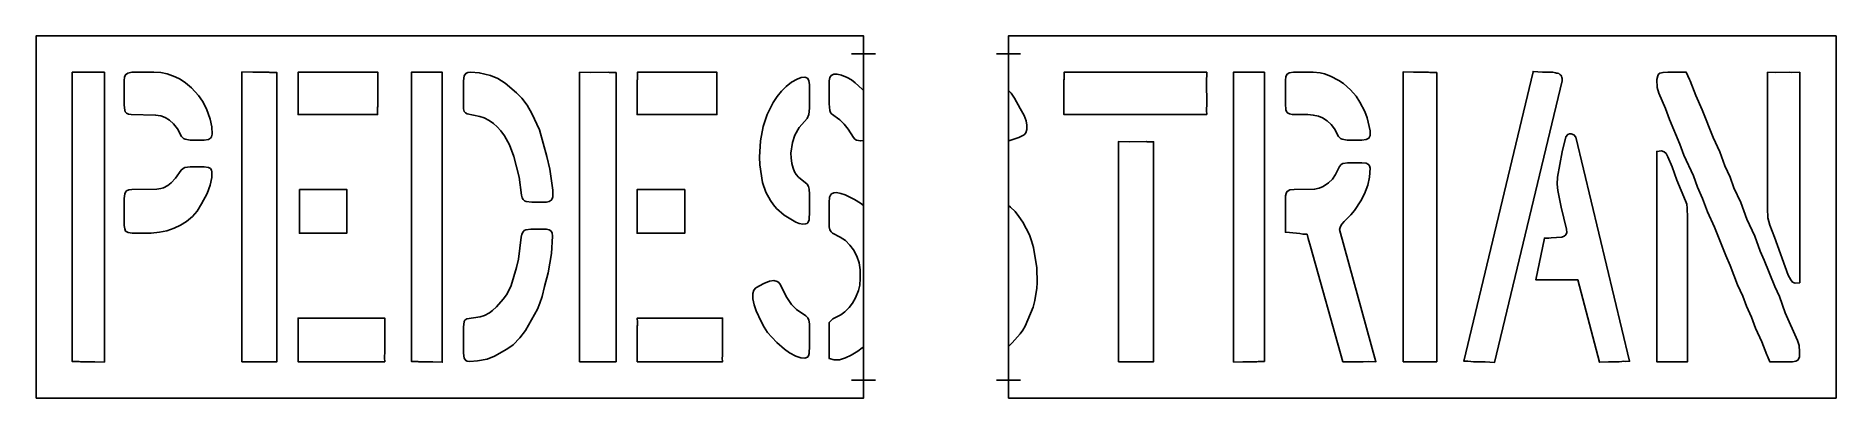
# Model space of a CAD drawing. Header units: inches. Extents: x 0 to 149, y 0 to 30.
import ezdxf

# ---------------------------------------------------------------- set-up
doc = ezdxf.new("R2010")
doc.units = ezdxf.units.IN
doc.header["$MEASUREMENT"] = 0
doc.layers.add('CUT', color=1, linetype='Continuous')
doc.layers.add('REG', color=5, linetype='Continuous')

msp = doc.modelspace()

# ---------------------------------------------------------------- linework, layer by layer
at = {"layer": 'CUT'}
for points in [[(0, 0), (68.5, 0), (68.5, 30), (0, 30)], [(80.5, 0), (149, 0), (149, 30), (80.5, 30)], [(4.86, 3), (3.67, 3), (3.57, 3.02), (3, 3.02), (3, 3.02), (3, 26.99), (3.72, 26.99), (3.76, 26.99), (5.32, 26.99), (5.67, 26.99), (5.67, 3.87), (5.66, 3.33), (5.66, 2.98), (5.66, 2.98)], [(10.33, 23.37), (9.9, 23.45), (7.89, 23.5), (7.66, 23.53), (7.48, 23.61), (7.39, 23.72), (7.34, 23.86), (7.3, 24.28), (7.3, 26.31), (7.33, 26.6), (7.41, 26.79), (7.59, 26.93), (7.93, 26.99), (9.76, 26.99), (10.34, 26.96), (10.85, 26.85), (11.53, 26.61), (11.94, 26.42), (12.37, 26.13), (12.86, 25.7), (13.44, 25.08), (13.77, 24.6), (14.1, 23.96), (14.42, 23.1), (14.56, 22.47), (14.58, 21.85), (14.52, 21.64), (14.44, 21.53), (14.27, 21.43), (13.92, 21.38), (12.75, 21.38), (12.34, 21.44), (12.2, 21.51), (12.05, 21.66), (11.7, 22.3), (11.39, 22.72), (11.06, 23.02), (10.68, 23.25)], [(19.1, 3), (19.04, 3), (17.39, 3.01), (17.04, 3), (17.04, 27.02), (17.94, 27), (19.28, 26.99), (19.36, 26.98), (19.94, 26.97), (19.94, 3)], [(28.28, 24.08), (28.28, 23.83), (28.28, 23.48), (21.7, 23.48), (21.71, 23.83), (21.71, 24.36), (21.7, 24.42), (21.69, 26.24), (21.71, 26.54), (21.71, 26.64), (21.69, 27), (28.3, 27), (28.29, 24.15)], [(32.85, 3), (31.68, 3.01), (31.62, 3.02), (31.08, 3.03), (31.08, 26.99), (31.77, 26.99), (31.8, 26.99), (33.29, 26.99), (33.63, 26.99), (33.63, 2.97)], [(38.22, 26.48), (38.83, 26.1), (39.78, 25.3), (40.23, 24.84), (40.67, 24.26), (41.05, 23.58), (41.67, 22.21), (42.29, 20.02), (42.53, 18.95), (42.77, 17.21), (42.77, 16.66), (42.72, 16.51), (42.65, 16.39), (42.49, 16.29), (42.27, 16.24), (41.04, 16.23), (40.57, 16.28), (40.43, 16.35), (40.32, 16.45), (40.25, 16.59), (40.19, 16.82), (39.99, 18.3), (39.56, 20), (39.19, 20.98), (38.79, 21.72), (38.48, 22.14), (38.17, 22.48), (37.88, 22.74), (37.51, 22.99), (37.1, 23.21), (36.74, 23.34), (35.7, 23.54), (35.54, 23.63), (35.45, 23.75), (35.4, 23.96), (35.38, 24.26), (35.38, 26.28), (35.44, 26.69), (35.57, 26.88), (35.76, 26.96), (35.99, 26.99), (36.69, 26.95), (37.63, 26.72)], [(48.02, 26.98), (48.02, 3), (47.12, 3), (47.04, 3), (45.35, 3.01), (45, 3.01), (45, 26.99), (45.88, 26.98), (47.36, 26.99), (47.46, 26.97), (47.68, 26.98)], [(56.35, 23.82), (56.36, 23.48), (49.76, 23.48), (49.77, 26.33), (49.78, 26.4), (49.78, 26.65), (49.78, 27), (56.37, 27), (56.37, 24.24), (56.35, 23.94)], [(65.66, 24.39), (65.67, 26.28), (65.72, 26.56), (65.82, 26.72), (66.03, 26.83), (66.32, 26.83), (66.69, 26.75), (67.16, 26.55), (67.5, 26.36), (67.81, 26.12), (68.39, 25.6), (68.5, 25.48), (68.5, 21.34), (68.24, 21.3), (67.91, 21.37), (67.77, 21.46), (67.66, 21.58), (67.23, 22.28), (66.91, 22.68), (66.53, 23.04), (65.85, 23.54), (65.76, 23.67), (65.7, 23.83)], [(96.91, 23.48), (85.09, 23.48), (85.09, 24.36), (85.09, 26.33), (85.1, 26.41), (85.1, 26.65), (85.1, 27), (96.91, 27), (96.9, 26.14), (96.92, 24.4), (96.9, 23.82)], [(99.12, 2.96), (99.12, 26.99), (99.47, 26.99), (101.68, 26.99), (101.68, 3.03), (101.17, 3.02), (101.07, 3.01), (99.97, 3), (99.9, 3)], [(107.48, 22.3), (107.21, 22.67), (106.88, 22.98), (106.5, 23.21), (106.15, 23.35), (105.73, 23.44), (105.28, 23.48), (103.99, 23.5), (103.76, 23.54), (103.59, 23.63), (103.5, 23.74), (103.45, 23.89), (103.42, 24.37), (103.42, 26.33), (103.46, 26.62), (103.54, 26.81), (103.74, 26.94), (104.08, 26.99), (105.71, 26.99), (106.29, 26.95), (106.67, 26.86), (107.15, 26.66), (107.85, 26.31), (108.23, 26.07), (108.8, 25.54), (109.28, 25), (109.59, 24.51), (109.99, 23.75), (110.19, 23.21), (110.43, 22.14), (110.44, 21.74), (110.33, 21.53), (110.12, 21.42), (109.76, 21.38), (108.53, 21.38), (108.12, 21.44), (107.97, 21.51), (107.83, 21.66)], [(113.16, 3), (113.16, 27.02), (114.03, 27), (115.28, 26.99), (115.38, 26.98), (115.95, 26.97), (115.95, 3), (115.16, 3.01), (115.1, 3), (113.51, 3.01)], [(126.33, 26.27), (120.72, 2.94), (119.95, 2.99), (118.98, 3.01), (118.77, 3.04), (118.53, 3.05), (118.18, 3.06), (123.92, 27.04), (123.92, 27.06), (124.71, 27), (125.12, 27), (125.57, 26.99), (125.78, 26.94), (125.87, 26.93), (125.96, 26.91), (126.05, 26.88), (126.14, 26.81), (126.21, 26.75), (126.27, 26.66), (126.31, 26.57), (126.34, 26.47), (126.34, 26.37)], [(138.94, 14.17), (138.36, 15.42), (137.96, 16.53), (137.54, 17.48), (137.2, 18.4), (136.41, 20.12), (136.08, 21.04), (135.23, 23.07), (134.89, 23.99), (134.34, 25.25), (134.2, 25.74), (134.18, 26.38), (134.24, 26.71), (134.31, 26.83), (134.43, 26.91), (134.69, 26.98), (135.07, 27), (135.91, 26.99), (136.61, 27), (136.86, 26.39), (136.93, 26.28), (137.39, 25.06), (137.92, 23.87), (138.84, 21.59), (139.38, 20.4), (139.8, 19.23), (140.24, 18.29), (140.55, 17.43), (141.12, 16.19), (141.61, 14.83), (142.27, 13.41), (142.71, 12.18), (143.06, 11.41), (143.94, 9.24), (144.31, 8.41), (144.8, 7.06), (145.81, 4.78), (145.94, 4.35), (145.99, 3.84), (145.97, 3.42), (145.92, 3.27), (145.84, 3.15), (145.67, 3.05), (145.39, 3.01), (144.42, 3), (144.16, 3.01), (143.53, 2.99), (143.34, 3.46), (143.27, 3.58), (142.85, 4.67), (142.35, 5.8), (142, 6.71), (141.59, 7.6), (141.28, 8.45), (140.84, 9.39), (140.25, 10.99), (139.88, 11.82)], [(145.15, 26.99), (145.35, 26.98), (146, 26.99), (146, 9.55), (145.62, 9.52), (145.41, 9.6), (145.25, 9.8), (145.05, 10.19), (143.9, 13.34), (143.51, 14.31), (143.36, 14.93), (143.33, 15.71), (143.34, 26.99), (144, 26.98)], [(62.92, 18.53), (63.12, 18.29), (63.83, 17.71), (63.94, 17.53), (64, 17.32), (64.03, 16.89), (64.03, 15.45), (64, 14.76), (63.93, 14.57), (63.83, 14.47), (63.7, 14.42), (63.48, 14.4), (63.18, 14.45), (62.89, 14.57), (61.94, 15.14), (61.31, 15.7), (61.06, 16), (60.79, 16.37), (60.42, 17.05), (60.15, 17.86), (59.92, 19.32), (59.89, 19.95), (59.98, 21.32), (60.19, 22.51), (60.52, 23.5), (61.02, 24.49), (61.35, 24.98), (61.72, 25.43), (62.09, 25.8), (62.55, 26.16), (63, 26.43), (63.35, 26.56), (63.63, 26.59), (63.85, 26.51), (63.98, 26.31), (64.03, 25.96), (64.03, 24.01), (63.98, 23.5), (63.84, 23.17), (63.18, 22.41), (62.82, 21.79), (62.61, 21.18), (62.48, 20.29), (62.5, 19.91), (62.58, 19.42), (62.67, 19.04), (62.79, 18.75)], [(80.5, 25.48), (80.71, 25.26), (81, 24.84), (81.48, 23.98), (81.79, 23.4), (81.96, 22.98), (82.03, 22.6), (82.03, 22.24), (81.94, 21.98), (81.79, 21.82), (81.36, 21.59), (80.62, 21.35), (80.5, 21.34), (80.5, 21.34), (80.5, 25.48)], [(91.91, 21.25), (91.98, 21.24), (92.51, 21.24), (92.51, 3), (91.66, 3), (91.57, 3), (89.95, 3.01), (89.61, 3.01), (89.61, 21.26), (90.49, 21.24)], [(126.65, 13.53), (126.71, 13.72), (126.68, 14), (126.24, 15.81), (125.97, 17.2), (125.93, 17.71), (125.95, 18.29), (126.33, 20.39), (126.65, 21.65), (126.8, 21.84), (126.93, 21.89), (127.08, 21.9), (127.3, 21.81), (127.47, 21.61), (131.92, 3.05), (131.58, 3.04), (131.43, 3.05), (131.28, 3.03), (131.04, 3), (130.18, 3), (129.41, 2.97), (127.64, 9.79), (124.16, 9.79), (124.86, 13.25), (125.23, 13.26), (125.42, 13.28), (126.3, 13.34), (126.5, 13.41)], [(108.8, 3.01), (108.18, 3), (105.51, 12.55), (105.3, 13.22), (105.22, 13.57), (104.87, 13.58), (104.62, 13.63), (103.76, 13.71), (103.42, 13.74), (103.42, 16.75), (103.48, 16.96), (103.55, 17.09), (103.65, 17.18), (103.79, 17.24), (104.15, 17.28), (105.84, 17.3), (106.22, 17.38), (106.56, 17.53), (106.99, 17.83), (107.31, 18.14), (107.57, 18.51), (107.9, 19.18), (108.04, 19.34), (108.17, 19.42), (108.58, 19.5), (109.75, 19.5), (110.1, 19.46), (110.31, 19.36), (110.39, 19.25), (110.43, 19.04), (110.39, 18.29), (110.25, 17.65), (109.98, 16.92), (109.67, 16.34), (109.13, 15.53), (108.84, 15.18), (108.28, 14.64), (108.09, 14.4), (107.99, 14.2), (107.91, 13.96), (110.91, 3), (110.29, 3.02), (109.85, 3)], [(135.04, 3), (134.78, 3.01), (134.16, 3), (134.16, 20.44), (134.55, 20.48), (134.78, 20.4), (134.94, 20.25), (135.09, 19.99), (135.45, 19.15), (135.82, 18.04), (136.54, 16.35), (136.64, 16.05), (136.69, 15.73), (136.72, 14.95), (136.71, 3), (136.09, 3.01)], [(11.96, 14.31), (11.44, 14.07), (10.84, 13.85), (10.22, 13.73), (9.53, 13.66), (7.97, 13.66), (7.62, 13.71), (7.42, 13.84), (7.34, 14.01), (7.3, 14.3), (7.3, 16.52), (7.34, 16.93), (7.4, 17.07), (7.5, 17.17), (7.69, 17.24), (7.92, 17.27), (10, 17.3), (10.32, 17.35), (10.56, 17.42), (10.9, 17.6), (11.2, 17.84), (11.55, 18.22), (12.01, 18.89), (12.18, 19.03), (12.33, 19.09), (12.75, 19.15), (13.92, 19.15), (14.27, 19.1), (14.44, 19.01), (14.52, 18.89), (14.56, 18.74), (14.56, 18.26), (14.42, 17.63), (14.18, 16.96), (13.71, 16.09), (13.33, 15.48), (12.95, 15.04), (12.46, 14.62)], [(21.81, 17.28), (22.67, 17.27), (22.98, 17.28), (25.74, 17.27), (25.73, 16.42), (25.74, 16.17), (25.73, 14.62), (25.73, 13.66), (24.84, 13.66), (24.77, 13.65), (22.81, 13.66), (21.8, 13.66), (21.8, 14.53), (21.8, 14.58), (21.81, 16.41)], [(50.63, 17.27), (50.94, 17.28), (53.7, 17.27), (53.7, 16.39), (53.71, 16.31), (53.7, 14.52), (53.7, 13.66), (52.84, 13.66), (52.49, 13.65), (50.74, 13.66), (49.76, 13.66), (49.77, 14.58), (49.76, 14.66), (49.77, 16.41), (49.77, 17.28)], [(65.69, 16.63), (65.76, 16.82), (65.85, 16.92), (66.04, 17), (66.26, 17.02), (66.63, 16.96), (66.99, 16.83), (67.76, 16.45), (68.26, 16.15), (68.5, 15.95), (68.5, 4.27), (68.39, 4.16), (68.03, 3.88), (67.47, 3.54), (67, 3.32), (66.51, 3.17), (66.08, 3.16), (65.66, 3.27), (65.66, 6.27), (65.97, 6.56), (66.63, 6.9), (66.94, 7.13), (67.31, 7.49), (67.6, 7.85), (67.85, 8.3), (68.09, 8.9), (68.19, 9.34), (68.22, 9.9), (68.21, 10.62), (68.14, 11.19), (67.96, 11.75), (67.68, 12.27), (67.37, 12.68), (67, 13.04), (66.58, 13.34), (65.93, 13.66), (65.81, 13.76), (65.72, 13.95), (65.67, 14.18), (65.66, 14.56), (65.66, 16.2)], [(80.5, 15.95), (80.67, 15.82), (81.04, 15.46), (81.37, 15.05), (81.7, 14.57), (82.23, 13.52), (82.41, 13.02), (82.57, 12.46), (82.85, 10.78), (82.87, 9.55), (82.84, 9.1), (82.68, 8.09), (82.55, 7.52), (81.88, 5.96), (81.69, 5.62), (81.46, 5.31), (80.8, 4.57), (80.5, 4.27), (80.5, 4.27), (80.5, 15.95)], [(37.79, 7.25), (38.11, 7.56), (38.68, 8.2), (38.96, 8.56), (39.15, 8.9), (39.33, 9.32), (39.78, 10.82), (39.93, 11.52), (40.17, 13.34), (40.22, 13.57), (40.32, 13.77), (40.42, 13.87), (40.56, 13.94), (40.97, 14), (42.26, 13.99), (42.47, 13.94), (42.63, 13.85), (42.72, 13.68), (42.76, 13.4), (42.67, 11.98), (42.39, 10.37), (42.08, 9.24), (41.9, 8.41), (41.72, 7.85), (41.52, 7.37), (40.53, 5.6), (40.05, 4.98), (39.5, 4.42), (38.97, 4.05), (37.95, 3.46), (37.35, 3.22), (36.54, 3.07), (35.92, 3.02), (35.7, 3.06), (35.57, 3.12), (35.43, 3.31), (35.38, 3.71), (35.38, 5.87), (35.44, 6.33), (35.51, 6.45), (35.67, 6.56), (36.76, 6.72), (37.13, 6.85), (37.53, 7.06)], [(63.88, 6.64), (63.97, 6.45), (64.02, 6.16), (64.03, 4.33), (64.01, 3.7), (63.95, 3.49), (63.87, 3.38), (63.65, 3.29), (63.31, 3.32), (62.89, 3.47), (62.37, 3.74), (61.95, 4.04), (61.32, 4.61), (60.9, 5.03), (60.56, 5.43), (60.27, 5.87), (60.02, 6.33), (59.61, 7.22), (59.44, 7.71), (59.35, 8.22), (59.35, 8.66), (59.43, 8.93), (59.6, 9.13), (60.26, 9.49), (60.73, 9.69), (61.08, 9.73), (61.35, 9.66), (61.48, 9.57), (61.62, 9.38), (62.09, 8.4), (62.53, 7.75), (62.95, 7.34), (63.72, 6.8)], [(21.69, 4.04), (21.69, 5.99), (21.7, 6.02), (21.69, 6.28), (21.69, 6.63), (28.87, 6.63), (28.87, 5.92), (28.87, 3.76), (28.85, 3.45), (28.85, 3.33), (28.87, 3), (21.7, 3), (21.7, 3.94)], [(49.76, 3), (49.77, 3.34), (49.77, 5.96), (49.78, 6.03), (49.78, 6.28), (49.77, 6.63), (56.83, 6.63), (56.83, 5.82), (56.84, 3.79), (56.82, 3.48), (56.81, 3.33), (56.83, 3)]]:
    msp.add_lwpolyline(points, close=True, dxfattribs=at)
at = {"layer": 'REG'}
for points in [[(67.5, 28.53), (69.5, 28.53)], [(68.5, 27.53), (68.5, 29.53)], [(79.5, 28.53), (81.5, 28.53)], [(80.5, 27.53), (80.5, 29.53)], [(68.5, 0.47), (68.5, 2.47)], [(80.5, 0.47), (80.5, 2.47)], [(67.5, 1.47), (69.5, 1.47)], [(79.5, 1.47), (81.5, 1.47)]]:
    msp.add_lwpolyline(points, dxfattribs=at)

doc.saveas('drawing.dxf')
